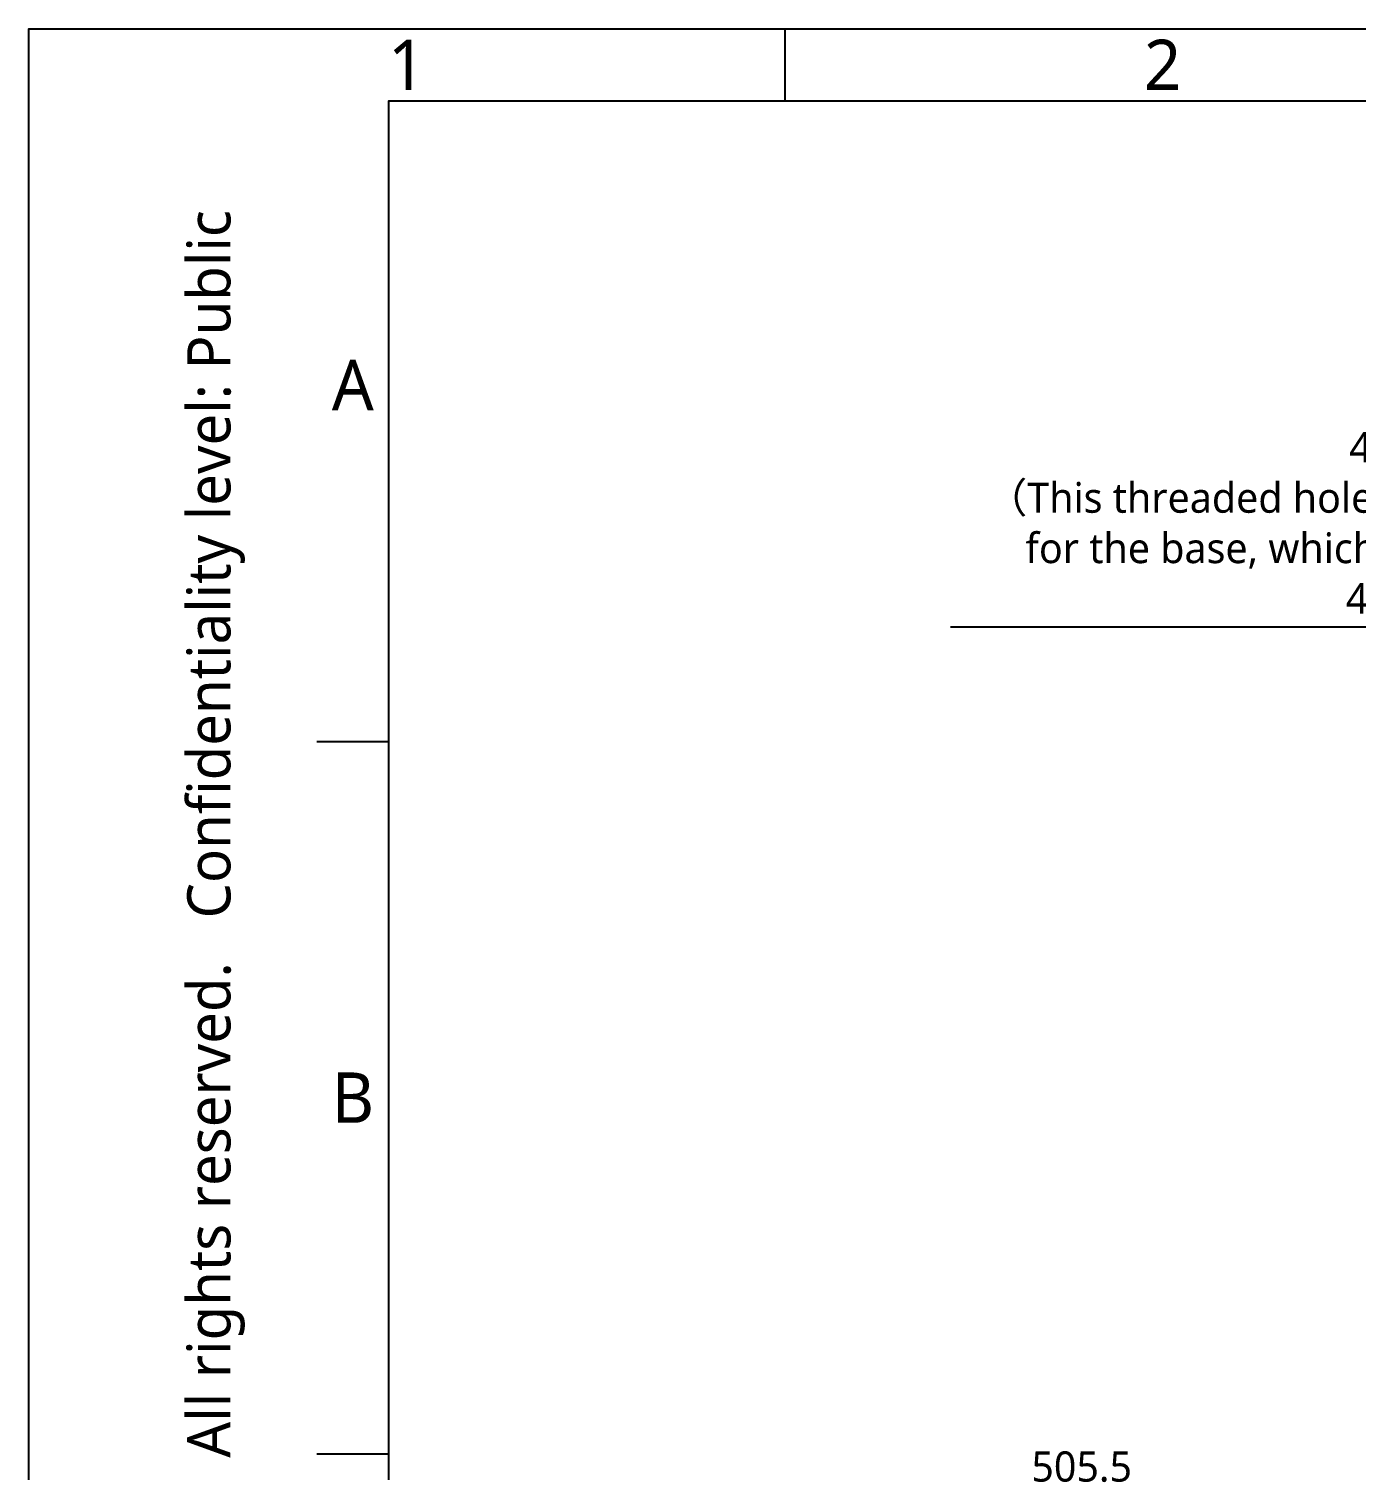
# Model space of a CAD drawing. Header units: millimetres. Extents: x 5828 to 7155, y 123 to 421.
# Drawn here: x 6283.7 to 6375.9, y 320.5 to 420.6 of the extents above; entities that cross this region are included whole.
import ezdxf
from ezdxf import colors
from ezdxf.entities.mleader import LeaderData, LeaderLine
from ezdxf.enums import TextEntityAlignment as Align
from ezdxf.math import Vec2, Vec3

# ---------------------------------------------------------------- set-up
doc = ezdxf.new("R2010")
doc.units = ezdxf.units.MM
doc.layers.add('多重引线', color=7, linetype='Continuous')
doc.layers.add('模板', color=7, linetype='Continuous')
doc.styles.add('微软雅黑', font='msyh.ttc', dxfattribs={"height": 2})
doc.dimstyles.new('尺寸标注_1_20比例', dxfattribs={"dimtxt": 1.5, "dimasz": 1.25, "dimexe": 0.5, "dimexo": 0.4, "dimgap": 0.5, "dimtad": 1, "dimdec": 1, "dimlfac": 20, "dimdsep": 46, "dimtxsty": '微软雅黑', "dimcen": 0.09, "dimadec": 0, "dimazin": 0, "dimtp": 0.01, "dimtm": 0.01, "dimtfac": 1, "dimtdec": 1, "dimtofl": 0, "dimtmove": 0, "dimatfit": 3, "dimfxl": 1, "dimtolj": 1, "dimarcsym": 0})

# ---------------------------------------------------------------- blocks, each defined once
blk = doc.blocks.new('图纸页')
at = {"layer": '模板', "color": 2}
for p, q in [((6336.16, 420.62), (6336.16, 415.62)), ((6303.66, 371.12), (6308.66, 371.12)), ((6303.66, 321.62), (6308.66, 321.62))]:
    blk.add_line(p, q, dxfattribs=at)
for points in [[(6283.66, 123.62), (6283.66, 420.62), (6703.66, 420.62), (6703.66, 123.62)], [(6308.66, 128.62), (6308.66, 415.62), (6698.66, 415.62), (6698.66, 128.62)]]:
    blk.add_lwpolyline(points, close=True, dxfattribs=at)
at = {"layer": '模板', "color": 2, "style": '微软雅黑'}
for s, p in [('1', (6309.91, 418.12)), ('2', (6362.41, 418.12)), ('A', (6306.16, 395.87)), ('B', (6306.16, 346.37))]:
    blk.add_text(s, height=3.5, dxfattribs=at).set_placement(p, align=Align.MIDDLE_CENTER)
blk.add_text('All rights reserved.   Confidentiality level: Public', height=3, rotation=90, dxfattribs=at).set_placement((6296.16, 364.69), align=Align.MIDDLE_CENTER)
for tag, height, p in [('编号', 4, (6669.32, 150.51)), ('当前页', 1.67, (6668.11, 141.19)), ('总页数', 1.67, (6673.32, 141.19)), ('比例', 1.67, (6628.66, 133.62))]:
    blk.add_attdef(tag, text='', height=height, dxfattribs=at).set_placement(p, align=Align.MIDDLE)
blk = doc.blocks.new('*D1110')
at = {"layer": 'Defpoints', "color": 0}
for p in [(6369.43, 319.13), (6369.43, 295.85), (6344.16, 265.15)]:
    blk.add_point(p, dxfattribs=at)
at = {"layer": '多重引线', "color": 0, "lineweight": -2}
for p, q in [((6344.16, 265.55), (6344.16, 319.63)), ((6369.43, 296.25), (6369.43, 319.63)), ((6345.41, 319.13), (6368.18, 319.13))]:
    blk.add_line(p, q, dxfattribs=at)
at = {"layer": '多重引线', "color": 0}
for points in [[(6345.41, 319.34), (6345.41, 318.93), (6344.16, 319.13)], [(6368.18, 318.93), (6368.18, 319.34), (6369.43, 319.13)]]:
    blk.add_solid(points, dxfattribs=at)
at = {"layer": '多重引线', "color": 0, "insert": (6356.79, 320.72), "char_height": 2, "attachment_point": 5, "style": '微软雅黑'}
blk.add_mtext('\\A1;\\A1;{\\H1.05x;505.5}', dxfattribs=at)

msp = doc.modelspace()

# ---------------------------------------------------------------- block references
at = {"layer": '多重引线'}
msp.add_blockref('图纸页', (0, 0), dxfattribs=at)

# ---------------------------------------------------------------- dimensions: what is measured, and where the dimension line sits
dim = msp.add_linear_dim(base=(6369.4329, 319.1341), p1=(6344.1571, 265.1508), p2=(6369.4329, 295.853), text='\\A1;{\\H1.05x;<>}', dimstyle='尺寸标注_1_20比例', override={"dimtxsty": '微软雅黑'}, dxfattribs=at)
dim.commit()
dim.dimension.update_dxf_attribs({"geometry": '*D1110', "text_midpoint": (6356.795, 320.72)})

# ---------------------------------------------------------------- leaders
ml = msp.add_multileader_mtext('Standard', dxfattribs=at)
ml.set_content('4×{\\A1;M20 through\\P（This threaded hole is a fixed hole \\Pfor the base, which is locked with \\P4 M16 screws）}', style='微软雅黑')
ml.set_leader_properties()
ml.build(insert=Vec2(0, 0))
ml.multileader.update_dxf_attribs({"text_left_attachment_type": 5, "text_right_attachment_type": 5, "dogleg_length": 0.9766, "arrow_head_size": 1.7})
ctx = ml.context
ctx.base_point, ctx.char_height, ctx.arrow_head_size, ctx.landing_gap_size, ctx.plane_origin = Vec3(6350.22, 379.056), 2.1, 1.7, 0.3907, Vec3(6406.4184, 367.9037)
ctx.left_attachment, ctx.right_attachment, ctx.text_align_type = 5, 5, 2
notes = []
notes.append((ctx, [(0, (1, 1, 0), (6395.9392, 379.056), (-1, 0), 0.1953, [(0, [(6406.5844, 369.3711)], 0, [])])]))
ctx.mtext.insert, ctx.mtext.alignment, ctx.mtext.flow_direction = Vec3(6395.3532, 392.6023), 3, 5
for ctx, leaders in notes:
    for number, flags, end, landing, length, lines in leaders:
        leader = LeaderData()
        leader.index, (leader.has_last_leader_line, leader.has_dogleg_vector, leader.attachment_direction) = number, flags
        leader.last_leader_point, leader.dogleg_vector, leader.dogleg_length = Vec3(end), Vec3(landing), length
        for number, points, colour, breaks in lines:
            line = LeaderLine()
            line.index, line.vertices, line.color, line.breaks = number, Vec3.list(points), colors.encode_raw_color(colour), breaks
            leader.lines.append(line)
        ctx.leaders.append(leader)

doc.saveas('drawing.dxf')
